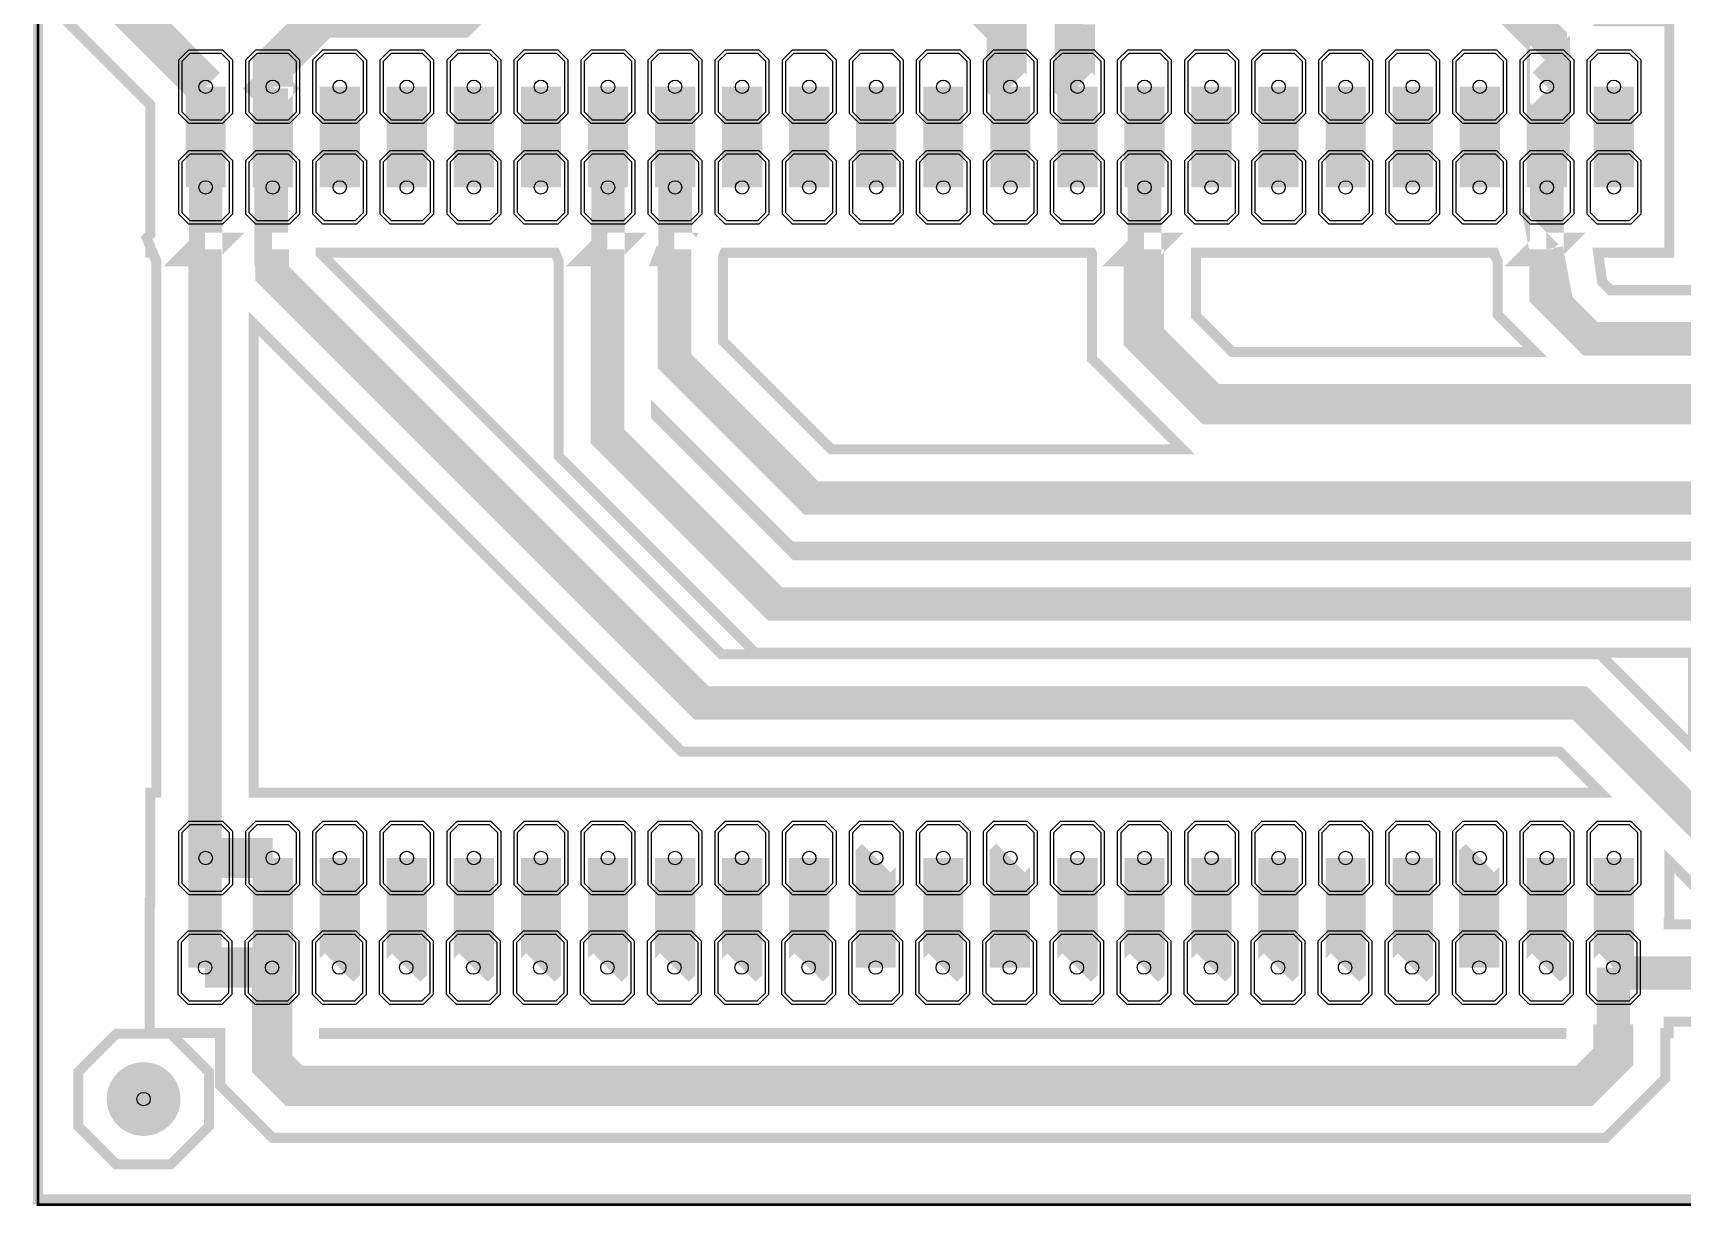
# Model space of a CAD drawing. Header units: inches. Extents: x -0.01 to 3.94, y -3.94 to 0.01.
# Drawn here: x -0.007 to 2.452, y -3.939 to -2.19 of the extents above; entities that cross this region are included whole.
import ezdxf

# ---------------------------------------------------------------- set-up
doc = ezdxf.new("R2010")
doc.units = ezdxf.units.IN
doc.header["$MEASUREMENT"] = 0
doc.layers.get('0').update_dxf_attribs({"linetype": 'CONTINUOUS'})
for name, color, linetype in [('1', 1, 'CONTINUOUS'), ('2', 2, 'CONTINUOUS'), ('3', 3, 'CONTINUOUS'), ('4', 4, 'CONTINUOUS')]:
    doc.layers.add(name, color=color, linetype=linetype)

# ---------------------------------------------------------------- blocks, each defined once
blk = doc.blocks.new('EPAD')
at = {"const_width": 0.5}
blk.add_lwpolyline([(-0.25, 0, 1), (0.25, 0, 1)], format="xyb", close=True, dxfattribs=at)

msp = doc.modelspace()

# ---------------------------------------------------------------- linework, layer by layer
for centre in [(0.25, -2.270079), (0.35, -2.270079), (0.45, -2.270079), (0.55, -2.270079), (0.65, -2.270079), (0.75, -2.270079), (0.85, -2.270079), (0.95, -2.270079), (1.05, -2.270079), (1.15, -2.270079), (1.25, -2.270079), (1.35, -2.270079), (1.45, -2.270079), (1.55, -2.270079), (1.65, -2.270079), (1.75, -2.270079), (1.85, -2.270079), (1.95, -2.270079), (2.05, -2.270079), (2.15, -2.270079), (2.25, -2.270079), (2.35, -2.270079), (0.25, -2.420079), (0.35, -2.420079), (0.45, -2.420079), (0.55, -2.420079), (0.65, -2.420079), (0.75, -2.420079), (0.85, -2.420079), (0.95, -2.420079), (1.05, -2.420079), (1.15, -2.420079), (1.25, -2.420079), (1.35, -2.420079), (1.45, -2.420079), (1.55, -2.420079), (1.65, -2.420079), (1.75, -2.420079), (1.85, -2.420079), (1.95, -2.420079), (2.05, -2.420079), (2.15, -2.420079), (2.25, -2.420079), (2.35, -2.420079), (0.25, -3.420079), (0.35, -3.420079), (0.45, -3.420079), (0.55, -3.420079), (0.65, -3.420079), (0.75, -3.420079), (0.85, -3.420079), (0.95, -3.420079), (1.05, -3.420079), (1.15, -3.420079), (1.25, -3.420079), (1.35, -3.420079), (1.45, -3.420079), (1.55, -3.420079), (1.65, -3.420079), (1.75, -3.420079), (1.85, -3.420079), (1.95, -3.420079), (2.05, -3.420079), (2.15, -3.420079), (2.25, -3.420079), (2.35, -3.420079), (0.249112, -3.583488), (0.349112, -3.583488), (0.449112, -3.583488), (0.549112, -3.583488), (0.649112, -3.583488), (0.749112, -3.583488), (0.849112, -3.583488), (0.949112, -3.583488), (1.049112, -3.583488), (1.149112, -3.583488), (1.249112, -3.583488), (1.349112, -3.583488), (1.449112, -3.583488), (1.549112, -3.583488), (1.649112, -3.583488), (1.749112, -3.583488), (1.849112, -3.583488), (1.949112, -3.583488), (2.049112, -3.583488), (2.149112, -3.583488), (2.249112, -3.583488), (2.349112, -3.583488), (0.15748, -3.779528)]:
    msp.add_circle(centre, 0.01)
at = {"layer": '1'}
for points in [[(0.224929, -2.215079), (0.275071, -2.215079), (0.29, -2.230008), (0.29, -2.31015), (0.275071, -2.325079), (0.224929, -2.325079), (0.21, -2.31015), (0.21, -2.230008), (0.224929, -2.215079)], [(0.324929, -2.215079), (0.375071, -2.215079), (0.39, -2.230008), (0.39, -2.31015), (0.375071, -2.325079), (0.324929, -2.325079), (0.31, -2.31015), (0.31, -2.230008), (0.324929, -2.215079)], [(0.424929, -2.215079), (0.475071, -2.215079), (0.49, -2.230008), (0.49, -2.31015), (0.475071, -2.325079), (0.424929, -2.325079), (0.41, -2.31015), (0.41, -2.230008), (0.424929, -2.215079)], [(0.524929, -2.215079), (0.575071, -2.215079), (0.59, -2.230008), (0.59, -2.31015), (0.575071, -2.325079), (0.524929, -2.325079), (0.51, -2.31015), (0.51, -2.230008), (0.524929, -2.215079)], [(0.624929, -2.215079), (0.675071, -2.215079), (0.69, -2.230008), (0.69, -2.31015), (0.675071, -2.325079), (0.624929, -2.325079), (0.61, -2.31015), (0.61, -2.230008), (0.624929, -2.215079)], [(0.724929, -2.215079), (0.775071, -2.215079), (0.79, -2.230008), (0.79, -2.31015), (0.775071, -2.325079), (0.724929, -2.325079), (0.71, -2.31015), (0.71, -2.230008), (0.724929, -2.215079)], [(0.824929, -2.215079), (0.875071, -2.215079), (0.89, -2.230008), (0.89, -2.31015), (0.875071, -2.325079), (0.824929, -2.325079), (0.81, -2.31015), (0.81, -2.230008), (0.824929, -2.215079)], [(0.924929, -2.215079), (0.975071, -2.215079), (0.99, -2.230008), (0.99, -2.31015), (0.975071, -2.325079), (0.924929, -2.325079), (0.91, -2.31015), (0.91, -2.230008), (0.924929, -2.215079)], [(1.024929, -2.215079), (1.075071, -2.215079), (1.09, -2.230008), (1.09, -2.31015), (1.075071, -2.325079), (1.024929, -2.325079), (1.01, -2.31015), (1.01, -2.230008), (1.024929, -2.215079)], [(1.124929, -2.215079), (1.175071, -2.215079), (1.19, -2.230008), (1.19, -2.31015), (1.175071, -2.325079), (1.124929, -2.325079), (1.11, -2.31015), (1.11, -2.230008), (1.124929, -2.215079)], [(1.224929, -2.215079), (1.275071, -2.215079), (1.29, -2.230008), (1.29, -2.31015), (1.275071, -2.325079), (1.224929, -2.325079), (1.21, -2.31015), (1.21, -2.230008), (1.224929, -2.215079)], [(1.324929, -2.215079), (1.375071, -2.215079), (1.39, -2.230008), (1.39, -2.31015), (1.375071, -2.325079), (1.324929, -2.325079), (1.31, -2.31015), (1.31, -2.230008), (1.324929, -2.215079)], [(1.424929, -2.215079), (1.475071, -2.215079), (1.49, -2.230008), (1.49, -2.31015), (1.475071, -2.325079), (1.424929, -2.325079), (1.41, -2.31015), (1.41, -2.230008), (1.424929, -2.215079)], [(1.524929, -2.215079), (1.575071, -2.215079), (1.59, -2.230008), (1.59, -2.31015), (1.575071, -2.325079), (1.524929, -2.325079), (1.51, -2.31015), (1.51, -2.230008), (1.524929, -2.215079)], [(1.624929, -2.215079), (1.675071, -2.215079), (1.69, -2.230008), (1.69, -2.31015), (1.675071, -2.325079), (1.624929, -2.325079), (1.61, -2.31015), (1.61, -2.230008), (1.624929, -2.215079)], [(1.724929, -2.215079), (1.775071, -2.215079), (1.79, -2.230008), (1.79, -2.31015), (1.775071, -2.325079), (1.724929, -2.325079), (1.71, -2.31015), (1.71, -2.230008), (1.724929, -2.215079)], [(1.824929, -2.215079), (1.875071, -2.215079), (1.89, -2.230008), (1.89, -2.31015), (1.875071, -2.325079), (1.824929, -2.325079), (1.81, -2.31015), (1.81, -2.230008), (1.824929, -2.215079)], [(1.924929, -2.215079), (1.975071, -2.215079), (1.99, -2.230008), (1.99, -2.31015), (1.975071, -2.325079), (1.924929, -2.325079), (1.91, -2.31015), (1.91, -2.230008), (1.924929, -2.215079)], [(2.024929, -2.215079), (2.075071, -2.215079), (2.09, -2.230008), (2.09, -2.31015), (2.075071, -2.325079), (2.024929, -2.325079), (2.01, -2.31015), (2.01, -2.230008), (2.024929, -2.215079)], [(2.124929, -2.215079), (2.175071, -2.215079), (2.19, -2.230008), (2.19, -2.31015), (2.175071, -2.325079), (2.124929, -2.325079), (2.11, -2.31015), (2.11, -2.230008), (2.124929, -2.215079)], [(2.224929, -2.215079), (2.275071, -2.215079), (2.29, -2.230008), (2.29, -2.31015), (2.275071, -2.325079), (2.224929, -2.325079), (2.21, -2.31015), (2.21, -2.230008), (2.224929, -2.215079)], [(2.324929, -2.215079), (2.375071, -2.215079), (2.39, -2.230008), (2.39, -2.31015), (2.375071, -2.325079), (2.324929, -2.325079), (2.31, -2.31015), (2.31, -2.230008), (2.324929, -2.215079)], [(0.224929, -2.365079), (0.275071, -2.365079), (0.29, -2.380008), (0.29, -2.46015), (0.275071, -2.475079), (0.224929, -2.475079), (0.21, -2.46015), (0.21, -2.380008), (0.224929, -2.365079)], [(0.324929, -2.365079), (0.375071, -2.365079), (0.39, -2.380008), (0.39, -2.46015), (0.375071, -2.475079), (0.324929, -2.475079), (0.31, -2.46015), (0.31, -2.380008), (0.324929, -2.365079)], [(0.424929, -2.365079), (0.475071, -2.365079), (0.49, -2.380008), (0.49, -2.46015), (0.475071, -2.475079), (0.424929, -2.475079), (0.41, -2.46015), (0.41, -2.380008), (0.424929, -2.365079)], [(0.524929, -2.365079), (0.575071, -2.365079), (0.59, -2.380008), (0.59, -2.46015), (0.575071, -2.475079), (0.524929, -2.475079), (0.51, -2.46015), (0.51, -2.380008), (0.524929, -2.365079)], [(0.624929, -2.365079), (0.675071, -2.365079), (0.69, -2.380008), (0.69, -2.46015), (0.675071, -2.475079), (0.624929, -2.475079), (0.61, -2.46015), (0.61, -2.380008), (0.624929, -2.365079)], [(0.724929, -2.365079), (0.775071, -2.365079), (0.79, -2.380008), (0.79, -2.46015), (0.775071, -2.475079), (0.724929, -2.475079), (0.71, -2.46015), (0.71, -2.380008), (0.724929, -2.365079)], [(0.824929, -2.365079), (0.875071, -2.365079), (0.89, -2.380008), (0.89, -2.46015), (0.875071, -2.475079), (0.824929, -2.475079), (0.81, -2.46015), (0.81, -2.380008), (0.824929, -2.365079)], [(0.924929, -2.365079), (0.975071, -2.365079), (0.99, -2.380008), (0.99, -2.46015), (0.975071, -2.475079), (0.924929, -2.475079), (0.91, -2.46015), (0.91, -2.380008), (0.924929, -2.365079)], [(1.024929, -2.365079), (1.075071, -2.365079), (1.09, -2.380008), (1.09, -2.46015), (1.075071, -2.475079), (1.024929, -2.475079), (1.01, -2.46015), (1.01, -2.380008), (1.024929, -2.365079)], [(1.124929, -2.365079), (1.175071, -2.365079), (1.19, -2.380008), (1.19, -2.46015), (1.175071, -2.475079), (1.124929, -2.475079), (1.11, -2.46015), (1.11, -2.380008), (1.124929, -2.365079)], [(1.224929, -2.365079), (1.275071, -2.365079), (1.29, -2.380008), (1.29, -2.46015), (1.275071, -2.475079), (1.224929, -2.475079), (1.21, -2.46015), (1.21, -2.380008), (1.224929, -2.365079)], [(1.324929, -2.365079), (1.375071, -2.365079), (1.39, -2.380008), (1.39, -2.46015), (1.375071, -2.475079), (1.324929, -2.475079), (1.31, -2.46015), (1.31, -2.380008), (1.324929, -2.365079)], [(1.424929, -2.365079), (1.475071, -2.365079), (1.49, -2.380008), (1.49, -2.46015), (1.475071, -2.475079), (1.424929, -2.475079), (1.41, -2.46015), (1.41, -2.380008), (1.424929, -2.365079)], [(1.524929, -2.365079), (1.575071, -2.365079), (1.59, -2.380008), (1.59, -2.46015), (1.575071, -2.475079), (1.524929, -2.475079), (1.51, -2.46015), (1.51, -2.380008), (1.524929, -2.365079)], [(1.624929, -2.365079), (1.675071, -2.365079), (1.69, -2.380008), (1.69, -2.46015), (1.675071, -2.475079), (1.624929, -2.475079), (1.61, -2.46015), (1.61, -2.380008), (1.624929, -2.365079)], [(1.724929, -2.365079), (1.775071, -2.365079), (1.79, -2.380008), (1.79, -2.46015), (1.775071, -2.475079), (1.724929, -2.475079), (1.71, -2.46015), (1.71, -2.380008), (1.724929, -2.365079)], [(1.824929, -2.365079), (1.875071, -2.365079), (1.89, -2.380008), (1.89, -2.46015), (1.875071, -2.475079), (1.824929, -2.475079), (1.81, -2.46015), (1.81, -2.380008), (1.824929, -2.365079)], [(1.924929, -2.365079), (1.975071, -2.365079), (1.99, -2.380008), (1.99, -2.46015), (1.975071, -2.475079), (1.924929, -2.475079), (1.91, -2.46015), (1.91, -2.380008), (1.924929, -2.365079)], [(2.024929, -2.365079), (2.075071, -2.365079), (2.09, -2.380008), (2.09, -2.46015), (2.075071, -2.475079), (2.024929, -2.475079), (2.01, -2.46015), (2.01, -2.380008), (2.024929, -2.365079)], [(2.124929, -2.365079), (2.175071, -2.365079), (2.19, -2.380008), (2.19, -2.46015), (2.175071, -2.475079), (2.124929, -2.475079), (2.11, -2.46015), (2.11, -2.380008), (2.124929, -2.365079)], [(2.224929, -2.365079), (2.275071, -2.365079), (2.29, -2.380008), (2.29, -2.46015), (2.275071, -2.475079), (2.224929, -2.475079), (2.21, -2.46015), (2.21, -2.380008), (2.224929, -2.365079)], [(2.324929, -2.365079), (2.375071, -2.365079), (2.39, -2.380008), (2.39, -2.46015), (2.375071, -2.475079), (2.324929, -2.475079), (2.31, -2.46015), (2.31, -2.380008), (2.324929, -2.365079)], [(0.224929, -3.365079), (0.275071, -3.365079), (0.29, -3.380008), (0.29, -3.46015), (0.275071, -3.475079), (0.224929, -3.475079), (0.21, -3.46015), (0.21, -3.380008), (0.224929, -3.365079)], [(0.324929, -3.365079), (0.375071, -3.365079), (0.39, -3.380008), (0.39, -3.46015), (0.375071, -3.475079), (0.324929, -3.475079), (0.31, -3.46015), (0.31, -3.380008), (0.324929, -3.365079)], [(0.424929, -3.365079), (0.475071, -3.365079), (0.49, -3.380008), (0.49, -3.46015), (0.475071, -3.475079), (0.424929, -3.475079), (0.41, -3.46015), (0.41, -3.380008), (0.424929, -3.365079)], [(0.524929, -3.365079), (0.575071, -3.365079), (0.59, -3.380008), (0.59, -3.46015), (0.575071, -3.475079), (0.524929, -3.475079), (0.51, -3.46015), (0.51, -3.380008), (0.524929, -3.365079)], [(0.624929, -3.365079), (0.675071, -3.365079), (0.69, -3.380008), (0.69, -3.46015), (0.675071, -3.475079), (0.624929, -3.475079), (0.61, -3.46015), (0.61, -3.380008), (0.624929, -3.365079)], [(0.724929, -3.365079), (0.775071, -3.365079), (0.79, -3.380008), (0.79, -3.46015), (0.775071, -3.475079), (0.724929, -3.475079), (0.71, -3.46015), (0.71, -3.380008), (0.724929, -3.365079)], [(0.824929, -3.365079), (0.875071, -3.365079), (0.89, -3.380008), (0.89, -3.46015), (0.875071, -3.475079), (0.824929, -3.475079), (0.81, -3.46015), (0.81, -3.380008), (0.824929, -3.365079)], [(0.924929, -3.365079), (0.975071, -3.365079), (0.99, -3.380008), (0.99, -3.46015), (0.975071, -3.475079), (0.924929, -3.475079), (0.91, -3.46015), (0.91, -3.380008), (0.924929, -3.365079)], [(1.024929, -3.365079), (1.075071, -3.365079), (1.09, -3.380008), (1.09, -3.46015), (1.075071, -3.475079), (1.024929, -3.475079), (1.01, -3.46015), (1.01, -3.380008), (1.024929, -3.365079)], [(1.124929, -3.365079), (1.175071, -3.365079), (1.19, -3.380008), (1.19, -3.46015), (1.175071, -3.475079), (1.124929, -3.475079), (1.11, -3.46015), (1.11, -3.380008), (1.124929, -3.365079)], [(1.224929, -3.365079), (1.275071, -3.365079), (1.29, -3.380008), (1.29, -3.46015), (1.275071, -3.475079), (1.224929, -3.475079), (1.21, -3.46015), (1.21, -3.380008), (1.224929, -3.365079)], [(1.324929, -3.365079), (1.375071, -3.365079), (1.39, -3.380008), (1.39, -3.46015), (1.375071, -3.475079), (1.324929, -3.475079), (1.31, -3.46015), (1.31, -3.380008), (1.324929, -3.365079)], [(1.424929, -3.365079), (1.475071, -3.365079), (1.49, -3.380008), (1.49, -3.46015), (1.475071, -3.475079), (1.424929, -3.475079), (1.41, -3.46015), (1.41, -3.380008), (1.424929, -3.365079)], [(1.524929, -3.365079), (1.575071, -3.365079), (1.59, -3.380008), (1.59, -3.46015), (1.575071, -3.475079), (1.524929, -3.475079), (1.51, -3.46015), (1.51, -3.380008), (1.524929, -3.365079)], [(1.624929, -3.365079), (1.675071, -3.365079), (1.69, -3.380008), (1.69, -3.46015), (1.675071, -3.475079), (1.624929, -3.475079), (1.61, -3.46015), (1.61, -3.380008), (1.624929, -3.365079)], [(1.724929, -3.365079), (1.775071, -3.365079), (1.79, -3.380008), (1.79, -3.46015), (1.775071, -3.475079), (1.724929, -3.475079), (1.71, -3.46015), (1.71, -3.380008), (1.724929, -3.365079)], [(1.824929, -3.365079), (1.875071, -3.365079), (1.89, -3.380008), (1.89, -3.46015), (1.875071, -3.475079), (1.824929, -3.475079), (1.81, -3.46015), (1.81, -3.380008), (1.824929, -3.365079)], [(1.924929, -3.365079), (1.975071, -3.365079), (1.99, -3.380008), (1.99, -3.46015), (1.975071, -3.475079), (1.924929, -3.475079), (1.91, -3.46015), (1.91, -3.380008), (1.924929, -3.365079)], [(2.024929, -3.365079), (2.075071, -3.365079), (2.09, -3.380008), (2.09, -3.46015), (2.075071, -3.475079), (2.024929, -3.475079), (2.01, -3.46015), (2.01, -3.380008), (2.024929, -3.365079)], [(2.124929, -3.365079), (2.175071, -3.365079), (2.19, -3.380008), (2.19, -3.46015), (2.175071, -3.475079), (2.124929, -3.475079), (2.11, -3.46015), (2.11, -3.380008), (2.124929, -3.365079)], [(2.224929, -3.365079), (2.275071, -3.365079), (2.29, -3.380008), (2.29, -3.46015), (2.275071, -3.475079), (2.224929, -3.475079), (2.21, -3.46015), (2.21, -3.380008), (2.224929, -3.365079)], [(2.324929, -3.365079), (2.375071, -3.365079), (2.39, -3.380008), (2.39, -3.46015), (2.375071, -3.475079), (2.324929, -3.475079), (2.31, -3.46015), (2.31, -3.380008), (2.324929, -3.365079)], [(0.224041, -3.528488), (0.274183, -3.528488), (0.289112, -3.543417), (0.289112, -3.623559), (0.274183, -3.638488), (0.224041, -3.638488), (0.209112, -3.623559), (0.209112, -3.543417), (0.224041, -3.528488)], [(0.324041, -3.528488), (0.374183, -3.528488), (0.389112, -3.543417), (0.389112, -3.623559), (0.374183, -3.638488), (0.324041, -3.638488), (0.309112, -3.623559), (0.309112, -3.543417), (0.324041, -3.528488)], [(0.424041, -3.528488), (0.474183, -3.528488), (0.489112, -3.543417), (0.489112, -3.623559), (0.474183, -3.638488), (0.424041, -3.638488), (0.409112, -3.623559), (0.409112, -3.543417), (0.424041, -3.528488)], [(0.524041, -3.528488), (0.574183, -3.528488), (0.589112, -3.543417), (0.589112, -3.623559), (0.574183, -3.638488), (0.524041, -3.638488), (0.509112, -3.623559), (0.509112, -3.543417), (0.524041, -3.528488)], [(0.624041, -3.528488), (0.674183, -3.528488), (0.689112, -3.543417), (0.689112, -3.623559), (0.674183, -3.638488), (0.624041, -3.638488), (0.609112, -3.623559), (0.609112, -3.543417), (0.624041, -3.528488)], [(0.724041, -3.528488), (0.774183, -3.528488), (0.789112, -3.543417), (0.789112, -3.623559), (0.774183, -3.638488), (0.724041, -3.638488), (0.709112, -3.623559), (0.709112, -3.543417), (0.724041, -3.528488)], [(0.824041, -3.528488), (0.874183, -3.528488), (0.889112, -3.543417), (0.889112, -3.623559), (0.874183, -3.638488), (0.824041, -3.638488), (0.809112, -3.623559), (0.809112, -3.543417), (0.824041, -3.528488)], [(0.924041, -3.528488), (0.974183, -3.528488), (0.989112, -3.543417), (0.989112, -3.623559), (0.974183, -3.638488), (0.924041, -3.638488), (0.909112, -3.623559), (0.909112, -3.543417), (0.924041, -3.528488)], [(1.024041, -3.528488), (1.074183, -3.528488), (1.089112, -3.543417), (1.089112, -3.623559), (1.074183, -3.638488), (1.024041, -3.638488), (1.009112, -3.623559), (1.009112, -3.543417), (1.024041, -3.528488)], [(1.124041, -3.528488), (1.174183, -3.528488), (1.189112, -3.543417), (1.189112, -3.623559), (1.174183, -3.638488), (1.124041, -3.638488), (1.109112, -3.623559), (1.109112, -3.543417), (1.124041, -3.528488)], [(1.224041, -3.528488), (1.274183, -3.528488), (1.289112, -3.543417), (1.289112, -3.623559), (1.274183, -3.638488), (1.224041, -3.638488), (1.209112, -3.623559), (1.209112, -3.543417), (1.224041, -3.528488)], [(1.324041, -3.528488), (1.374183, -3.528488), (1.389112, -3.543417), (1.389112, -3.623559), (1.374183, -3.638488), (1.324041, -3.638488), (1.309112, -3.623559), (1.309112, -3.543417), (1.324041, -3.528488)], [(1.424041, -3.528488), (1.474183, -3.528488), (1.489112, -3.543417), (1.489112, -3.623559), (1.474183, -3.638488), (1.424041, -3.638488), (1.409112, -3.623559), (1.409112, -3.543417), (1.424041, -3.528488)], [(1.524041, -3.528488), (1.574183, -3.528488), (1.589112, -3.543417), (1.589112, -3.623559), (1.574183, -3.638488), (1.524041, -3.638488), (1.509112, -3.623559), (1.509112, -3.543417), (1.524041, -3.528488)], [(1.624041, -3.528488), (1.674183, -3.528488), (1.689112, -3.543417), (1.689112, -3.623559), (1.674183, -3.638488), (1.624041, -3.638488), (1.609112, -3.623559), (1.609112, -3.543417), (1.624041, -3.528488)], [(1.724041, -3.528488), (1.774183, -3.528488), (1.789112, -3.543417), (1.789112, -3.623559), (1.774183, -3.638488), (1.724041, -3.638488), (1.709112, -3.623559), (1.709112, -3.543417), (1.724041, -3.528488)], [(1.824041, -3.528488), (1.874183, -3.528488), (1.889112, -3.543417), (1.889112, -3.623559), (1.874183, -3.638488), (1.824041, -3.638488), (1.809112, -3.623559), (1.809112, -3.543417), (1.824041, -3.528488)], [(1.924041, -3.528488), (1.974183, -3.528488), (1.989112, -3.543417), (1.989112, -3.623559), (1.974183, -3.638488), (1.924041, -3.638488), (1.909112, -3.623559), (1.909112, -3.543417), (1.924041, -3.528488)], [(2.024041, -3.528488), (2.074183, -3.528488), (2.089112, -3.543417), (2.089112, -3.623559), (2.074183, -3.638488), (2.024041, -3.638488), (2.009112, -3.623559), (2.009112, -3.543417), (2.024041, -3.528488)], [(2.124041, -3.528488), (2.174183, -3.528488), (2.189112, -3.543417), (2.189112, -3.623559), (2.174183, -3.638488), (2.124041, -3.638488), (2.109112, -3.623559), (2.109112, -3.543417), (2.124041, -3.528488)], [(2.224041, -3.528488), (2.274183, -3.528488), (2.289112, -3.543417), (2.289112, -3.623559), (2.274183, -3.638488), (2.224041, -3.638488), (2.209112, -3.623559), (2.209112, -3.543417), (2.224041, -3.528488)], [(2.324041, -3.528488), (2.374183, -3.528488), (2.389112, -3.543417), (2.389112, -3.623559), (2.374183, -3.638488), (2.324041, -3.638488), (2.309112, -3.623559), (2.309112, -3.543417), (2.324041, -3.528488)]]:
    msp.add_lwpolyline(points, close=True, dxfattribs=at)
at = {"layer": '2', "const_width": 0.004}
msp.add_lwpolyline([(0, -3.937008), (3.937008, -3.937008), (3.937008, 0), (0, 0), (0, -3.937008)], dxfattribs=at)
msp.add_lwpolyline([(0, -3.937008), (3.937008, -3.937008), (3.937008, 0), (0, 0), (0, -3.937008)], dxfattribs=at)
at = {"layer": '3'}
for points, const_width in [([(3.937008, -3.929134), (0, -3.929134), (0, 0), (3.937008, 0), (3.937008, -3.929134)], 0.015), ([(0.25, -2.270079), (0.083756, -2.103834), (0.083756, -1.827961), (0.187307, -1.724409), (0.275591, -1.724409)], 0.06), ([(0.35, -2.270079), (0.35, -2.240079), (0.423, -2.167079), (0.628531, -2.167079), (0.6775, -2.11811), (0.679, -2.11811), (0.679, -2), (0.698031, -2), (0.73184, -2), (0.774295, -1.957545), (0.774295, -1.725705), (0.775591, -1.724409)], 0.06), ([(2.25, -2.270079), (2.25, -2.201643), (2.199363, -2.151006), (2.199363, -2.070716), (2.199363, -1.923472), (2.2, -1.922835), (2.201575, -1.92126)], 0.06), ([(2.490601, -2.573359), (2.345042, -2.573359), (2.332428, -2.560744), (2.326453, -2.517578), (2.4325, -2.517578), (2.4325, -2.172579), (2.3275, -2.172579), (2.3275, -2.169542), (2.276862, -2.118905), (2.276862, -2.102817), (2.2775, -2.10218), (2.2775, -2.008759), (2.589074, -2.008759)], 0.015), ([(1.313898, -2.107474), (1.3669, -2.107474), (1.444488, -2.185062), (1.444488, -2.264567), (1.45, -2.270079)], 0.06), ([(2.569968, -3.664118), (2.431612, -3.664118), (2.431612, -3.680987), (2.426612, -3.680987), (2.426612, -3.748637), (2.337906, -3.837342), (0.349789, -3.837342), (0.271613, -3.759166), (0.271613, -3.680987), (0.166613, -3.680987), (0.166613, -3.485988), (0.1675, -3.485988), (0.1675, -3.322579), (0.176613, -3.322579), (0.176613, -2.530602), (0.171218, -2.517578), (0.1675, -2.517578), (0.1675, -2.508603), (0.162119, -2.495611), (0.1675, -2.490229), (0.1675, -2.29718), (0.006256, -2.135936)], 0.015), ([(1.558504, -2.14685), (1.5463, -2.14685), (1.5463, -2.266378), (1.55, -2.270079)], 0.06), ([(2.25, -2.275393), (2.254767, -2.28016), (2.254767, -2.265311), (2.25, -2.270079)], 0.06), ([(0.25, -2.420079), (0.25, -2.270079)], 0.06), ([(0.35, -2.420079), (0.35, -2.274803), (0.347638, -2.272441), (0.35, -2.270079)], 0.06), ([(0.349112, -2.512622), (0.347638, -2.512622), (0.347638, -2.272441)], 0.05), ([(0.45, -2.420079), (0.45, -2.270079)], 0.06), ([(0.55, -2.420079), (0.55, -2.270079)], 0.06), ([(0.65, -2.420079), (0.65, -2.270079)], 0.06), ([(0.75, -2.420079), (0.75, -2.270079)], 0.06), ([(0.85, -2.420079), (0.85, -2.270079)], 0.06), ([(0.95, -2.420079), (0.95, -2.270079)], 0.06), ([(1.05, -2.420079), (1.05, -2.270079)], 0.06), ([(1.15, -2.270079), (1.15, -2.420079)], 0.06), ([(1.25, -2.420079), (1.25, -2.270079)], 0.06), ([(1.35, -2.420079), (1.35, -2.270079)], 0.06), ([(1.45, -2.420079), (1.45, -2.270079)], 0.06), ([(1.55, -2.420079), (1.55, -2.270079)], 0.06), ([(1.65, -2.420079), (1.65, -2.270079)], 0.06), ([(1.75, -2.270079), (1.75, -2.420079)], 0.06), ([(1.85, -2.420079), (1.85, -2.270079)], 0.06), ([(1.95, -2.420079), (1.95, -2.270079)], 0.06), ([(2.05, -2.420079), (2.05, -2.270079)], 0.06), ([(2.15, -2.420079), (2.15, -2.270079)], 0.06), ([(2.25, -2.276281), (2.25388, -2.28016), (2.25388, -2.357854), (2.25, -2.361734), (2.249112, -2.362622)], 0.06), ([(2.25, -2.270079), (2.25, -2.275393), (2.25, -2.276281), (2.25, -2.361734), (2.25, -2.420079)], 0.06), ([(2.35, -2.420079), (2.35, -2.270079)], 0.06), ([(0.249112, -2.512622), (0.247638, -2.512622), (0.25, -2.510259), (0.25, -2.420079)], 0.05), ([(0.85, -2.420079), (0.85, -2.510259), (0.847638, -2.512622), (0.849112, -2.512622)], 0.05), ([(0.95, -2.420079), (0.95, -2.498448), (0.952362, -2.500811), (0.947638, -2.512622), (0.949112, -2.512622)], 0.05), ([(1.65, -2.420079), (1.65, -2.510259), (1.647638, -2.512622), (1.649112, -2.512622)], 0.05), ([(2.25, -2.420079), (2.25, -2.510259), (2.247638, -2.512622), (2.249112, -2.512622)], 0.05), ([(2.249112, -2.522337), (2.251445, -2.524669), (2.249112, -2.512622)], 0.05), ([(1.649112, -2.512622), (1.649112, -2.643208), (1.749134, -2.74323), (2.809497, -2.74323), (2.949268, -2.603459)], 0.06), ([(0.249112, -3.583488), (0.249112, -2.512622)], 0.05), ([(0.349112, -2.512622), (0.349112, -2.548421), (0.989667, -3.188976), (2.299212, -3.188976), (2.590551, -3.480315), (3.251969, -3.480315), (3.413386, -3.318898), (3.413386, -2.735337), (3.331593, -2.653543), (3.21811, -2.653543)], 0.05), ([(0.849112, -2.512622), (0.849112, -2.791069), (1.099326, -3.041283), (2.540451, -3.041283)], 0.05), ([(0.949112, -2.512622), (0.949112, -2.679247), (1.153196, -2.883331), (2.659191, -2.883331), (2.729427, -2.953567), (2.729427, -3.040181)], 0.05), ([(2.249112, -2.512622), (2.249112, -2.522337), (2.249112, -2.579958), (2.315012, -2.645858), (2.534773, -2.645858), (2.540451, -2.640181)], 0.05), ([(0.776613, -2.530602), (0.776613, -2.821099), (1.069296, -3.113782), (2.467951, -3.113782), (2.467951, -3.255185), (2.329242, -3.116477), (1.019698, -3.116477), (0.421612, -2.518391), (0.421612, -2.517578), (0.771218, -2.517578), (0.776613, -2.530602)], 0.015), ([(1.571613, -2.518531), (1.571613, -2.675309), (1.707134, -2.810831), (1.183226, -2.810831), (1.021611, -2.649217), (1.021611, -2.542652), (1.021612, -2.542652), (1.021612, -2.522898), (1.023739, -2.517578), (1.571218, -2.517578), (1.571613, -2.518531)], 0.015), ([(2.176613, -2.530602), (2.176613, -2.609989), (2.232355, -2.665731), (1.781235, -2.665731), (1.726612, -2.611107), (1.726612, -2.517578), (2.171218, -2.517578), (2.176613, -2.530602)], 0.015), ([(3.21811, -2.553543), (3.38167, -2.553543), (3.511811, -2.683684), (3.511811, -3.336091), (3.273099, -3.574803), (2.556753, -3.574803), (2.539938, -3.591618), (2.357243, -3.591618), (2.349112, -3.583488)], 0.05), ([(0.938402, -3.240241), (0.959637, -3.261476), (2.269182, -3.261476), (2.330285, -3.322579), (0.321612, -3.322579), (0.321612, -2.623451), (0.938402, -3.240241)], 0.015), ([(1.101931, -2.934596), (1.123166, -2.95583), (2.629161, -2.95583), (2.656928, -2.983597), (2.656928, -2.996008), (2.646928, -3.006008), (2.646928, -3.074353), (2.652107, -3.079532), (2.652107, -3.229104), (2.711614, -3.288611), (2.643526, -3.288611), (2.61295, -3.258036), (2.61295, -3.084353), (2.62295, -3.074353), (2.62295, -3.006008), (2.574623, -2.957681), (2.506278, -2.957681), (2.495176, -2.968783), (1.129356, -2.968783), (0.921612, -2.761039), (0.921612, -2.754276), (1.101931, -2.934596)], 0.015), ([(0.25, -3.420079), (0.35, -3.420079)], 0.06), ([(0.35, -3.420079), (0.35, -3.5826), (0.349112, -3.583488)], 0.06), ([(0.45, -3.420079), (0.45, -3.5826), (0.449112, -3.583488)], 0.06), ([(0.55, -3.420079), (0.55, -3.5826), (0.549112, -3.583488)], 0.06), ([(0.65, -3.420079), (0.65, -3.5826), (0.649112, -3.583488)], 0.06), ([(0.75, -3.420079), (0.75, -3.5826), (0.749112, -3.583488)], 0.06), ([(0.85, -3.420079), (0.85, -3.5826), (0.849112, -3.583488)], 0.06), ([(0.95, -3.420079), (0.95, -3.5826), (0.949112, -3.583488)], 0.06), ([(1.05, -3.420079), (1.05, -3.5826), (1.049112, -3.583488)], 0.06), ([(1.15, -3.420079), (1.15, -3.5826), (1.149112, -3.583488)], 0.06), ([(1.249112, -3.583488), (1.249112, -3.420967), (1.25, -3.420079)], 0.06), ([(1.35, -3.420079), (1.35, -3.5826), (1.349112, -3.583488)], 0.06), ([(1.449112, -3.583488), (1.449112, -3.420967), (1.45, -3.420079)], 0.06), ([(1.55, -3.420079), (1.55, -3.5826), (1.549112, -3.583488)], 0.06), ([(1.65, -3.420079), (1.65, -3.5826), (1.649112, -3.583488)], 0.06), ([(1.75, -3.420079), (1.75, -3.5826), (1.749112, -3.583488)], 0.06), ([(1.85, -3.420079), (1.85, -3.5826), (1.849112, -3.583488)], 0.06), ([(1.95, -3.420079), (1.95, -3.5826), (1.949112, -3.583488)], 0.06), ([(2.05, -3.420079), (2.05, -3.5826), (2.049112, -3.583488)], 0.06), ([(2.15, -3.420079), (2.149112, -3.420967), (2.149112, -3.583488)], 0.06), ([(2.25, -3.420079), (2.25, -3.5826), (2.249112, -3.583488)], 0.06), ([(2.35, -3.420079), (2.35, -3.5826), (2.349112, -3.583488)], 0.06), ([(2.518366, -3.510661), (2.509908, -3.519119), (2.431612, -3.519119), (2.431612, -3.517578), (2.4325, -3.517578), (2.4325, -3.424794), (2.518366, -3.510661)], 0.015), ([(0.249112, -3.583488), (0.349112, -3.583488)], 0.06), ([(2.349112, -3.66801), (2.349112, -3.716535), (2.305805, -3.759843), (0.38189, -3.759843), (0.349112, -3.727065), (0.349112, -3.583488)], 0.06), ([(2.349112, -3.583488), (2.349112, -3.66801)], 0.05), ([(0.059981, -3.819913), (0.059981, -3.739142), (0.117094, -3.682028), (0.197866, -3.682028), (0.25498, -3.739142), (0.25498, -3.819913), (0.197866, -3.877027), (0.117094, -3.877027), (0.059981, -3.819913)], 0.015), ([(2.271613, -3.682343), (0.426612, -3.682343), (0.426612, -3.680987), (2.271613, -3.680987), (2.271613, -3.682343)], 0.015)]:
    msp.add_lwpolyline(points, dxfattribs=dict(at, const_width=const_width))
at = {"layer": '4'}
for points in [[(0.215, -2.232079), (0.227, -2.220079), (0.273, -2.220079), (0.285, -2.232079), (0.285, -2.308079), (0.273, -2.320079), (0.227, -2.320079), (0.215, -2.308079), (0.215, -2.232079)], [(0.315, -2.232079), (0.327, -2.220079), (0.373, -2.220079), (0.385, -2.232079), (0.385, -2.308079), (0.373, -2.320079), (0.327, -2.320079), (0.315, -2.308079), (0.315, -2.232079)], [(0.415, -2.232079), (0.427, -2.220079), (0.473, -2.220079), (0.485, -2.232079), (0.485, -2.308079), (0.473, -2.320079), (0.427, -2.320079), (0.415, -2.308079), (0.415, -2.232079)], [(0.515, -2.232079), (0.527, -2.220079), (0.573, -2.220079), (0.585, -2.232079), (0.585, -2.308079), (0.573, -2.320079), (0.527, -2.320079), (0.515, -2.308079), (0.515, -2.232079)], [(0.615, -2.232079), (0.627, -2.220079), (0.673, -2.220079), (0.685, -2.232079), (0.685, -2.308079), (0.673, -2.320079), (0.627, -2.320079), (0.615, -2.308079), (0.615, -2.232079)], [(0.715, -2.232079), (0.727, -2.220079), (0.773, -2.220079), (0.785, -2.232079), (0.785, -2.308079), (0.773, -2.320079), (0.727, -2.320079), (0.715, -2.308079), (0.715, -2.232079)], [(0.815, -2.232079), (0.827, -2.220079), (0.873, -2.220079), (0.885, -2.232079), (0.885, -2.308079), (0.873, -2.320079), (0.827, -2.320079), (0.815, -2.308079), (0.815, -2.232079)], [(0.915, -2.232079), (0.927, -2.220079), (0.973, -2.220079), (0.985, -2.232079), (0.985, -2.308079), (0.973, -2.320079), (0.927, -2.320079), (0.915, -2.308079), (0.915, -2.232079)], [(1.015, -2.232079), (1.027, -2.220079), (1.073, -2.220079), (1.085, -2.232079), (1.085, -2.308079), (1.073, -2.320079), (1.027, -2.320079), (1.015, -2.308079), (1.015, -2.232079)], [(1.115, -2.232079), (1.127, -2.220079), (1.173, -2.220079), (1.185, -2.232079), (1.185, -2.308079), (1.173, -2.320079), (1.127, -2.320079), (1.115, -2.308079), (1.115, -2.232079)], [(1.215, -2.232079), (1.227, -2.220079), (1.273, -2.220079), (1.285, -2.232079), (1.285, -2.308079), (1.273, -2.320079), (1.227, -2.320079), (1.215, -2.308079), (1.215, -2.232079)], [(1.315, -2.232079), (1.327, -2.220079), (1.373, -2.220079), (1.385, -2.232079), (1.385, -2.308079), (1.373, -2.320079), (1.327, -2.320079), (1.315, -2.308079), (1.315, -2.232079)], [(1.415, -2.232079), (1.427, -2.220079), (1.473, -2.220079), (1.485, -2.232079), (1.485, -2.308079), (1.473, -2.320079), (1.427, -2.320079), (1.415, -2.308079), (1.415, -2.232079)], [(1.515, -2.232079), (1.527, -2.220079), (1.573, -2.220079), (1.585, -2.232079), (1.585, -2.308079), (1.573, -2.320079), (1.527, -2.320079), (1.515, -2.308079), (1.515, -2.232079)], [(1.615, -2.232079), (1.627, -2.220079), (1.673, -2.220079), (1.685, -2.232079), (1.685, -2.308079), (1.673, -2.320079), (1.627, -2.320079), (1.615, -2.308079), (1.615, -2.232079)], [(1.715, -2.232079), (1.727, -2.220079), (1.773, -2.220079), (1.785, -2.232079), (1.785, -2.308079), (1.773, -2.320079), (1.727, -2.320079), (1.715, -2.308079), (1.715, -2.232079)], [(1.815, -2.232079), (1.827, -2.220079), (1.873, -2.220079), (1.885, -2.232079), (1.885, -2.308079), (1.873, -2.320079), (1.827, -2.320079), (1.815, -2.308079), (1.815, -2.232079)], [(1.915, -2.232079), (1.927, -2.220079), (1.973, -2.220079), (1.985, -2.232079), (1.985, -2.308079), (1.973, -2.320079), (1.927, -2.320079), (1.915, -2.308079), (1.915, -2.232079)], [(2.015, -2.232079), (2.027, -2.220079), (2.073, -2.220079), (2.085, -2.232079), (2.085, -2.308079), (2.073, -2.320079), (2.027, -2.320079), (2.015, -2.308079), (2.015, -2.232079)], [(2.115, -2.232079), (2.127, -2.220079), (2.173, -2.220079), (2.185, -2.232079), (2.185, -2.308079), (2.173, -2.320079), (2.127, -2.320079), (2.115, -2.308079), (2.115, -2.232079)], [(2.215, -2.232079), (2.227, -2.220079), (2.273, -2.220079), (2.285, -2.232079), (2.285, -2.308079), (2.273, -2.320079), (2.227, -2.320079), (2.215, -2.308079), (2.215, -2.232079)], [(2.315, -2.232079), (2.327, -2.220079), (2.373, -2.220079), (2.385, -2.232079), (2.385, -2.308079), (2.373, -2.320079), (2.327, -2.320079), (2.315, -2.308079), (2.315, -2.232079)], [(0.215, -2.382079), (0.227, -2.370079), (0.273, -2.370079), (0.285, -2.382079), (0.285, -2.458079), (0.273, -2.470079), (0.227, -2.470079), (0.215, -2.458079), (0.215, -2.382079)], [(0.315, -2.382079), (0.327, -2.370079), (0.373, -2.370079), (0.385, -2.382079), (0.385, -2.458079), (0.373, -2.470079), (0.327, -2.470079), (0.315, -2.458079), (0.315, -2.382079)], [(0.415, -2.382079), (0.427, -2.370079), (0.473, -2.370079), (0.485, -2.382079), (0.485, -2.458079), (0.473, -2.470079), (0.427, -2.470079), (0.415, -2.458079), (0.415, -2.382079)], [(0.515, -2.382079), (0.527, -2.370079), (0.573, -2.370079), (0.585, -2.382079), (0.585, -2.458079), (0.573, -2.470079), (0.527, -2.470079), (0.515, -2.458079), (0.515, -2.382079)], [(0.615, -2.382079), (0.627, -2.370079), (0.673, -2.370079), (0.685, -2.382079), (0.685, -2.458079), (0.673, -2.470079), (0.627, -2.470079), (0.615, -2.458079), (0.615, -2.382079)], [(0.715, -2.382079), (0.727, -2.370079), (0.773, -2.370079), (0.785, -2.382079), (0.785, -2.458079), (0.773, -2.470079), (0.727, -2.470079), (0.715, -2.458079), (0.715, -2.382079)], [(0.815, -2.382079), (0.827, -2.370079), (0.873, -2.370079), (0.885, -2.382079), (0.885, -2.458079), (0.873, -2.470079), (0.827, -2.470079), (0.815, -2.458079), (0.815, -2.382079)], [(0.915, -2.382079), (0.927, -2.370079), (0.973, -2.370079), (0.985, -2.382079), (0.985, -2.458079), (0.973, -2.470079), (0.927, -2.470079), (0.915, -2.458079), (0.915, -2.382079)], [(1.015, -2.382079), (1.027, -2.370079), (1.073, -2.370079), (1.085, -2.382079), (1.085, -2.458079), (1.073, -2.470079), (1.027, -2.470079), (1.015, -2.458079), (1.015, -2.382079)], [(1.115, -2.382079), (1.127, -2.370079), (1.173, -2.370079), (1.185, -2.382079), (1.185, -2.458079), (1.173, -2.470079), (1.127, -2.470079), (1.115, -2.458079), (1.115, -2.382079)], [(1.215, -2.382079), (1.227, -2.370079), (1.273, -2.370079), (1.285, -2.382079), (1.285, -2.458079), (1.273, -2.470079), (1.227, -2.470079), (1.215, -2.458079), (1.215, -2.382079)], [(1.315, -2.382079), (1.327, -2.370079), (1.373, -2.370079), (1.385, -2.382079), (1.385, -2.458079), (1.373, -2.470079), (1.327, -2.470079), (1.315, -2.458079), (1.315, -2.382079)], [(1.415, -2.382079), (1.427, -2.370079), (1.473, -2.370079), (1.485, -2.382079), (1.485, -2.458079), (1.473, -2.470079), (1.427, -2.470079), (1.415, -2.458079), (1.415, -2.382079)], [(1.515, -2.382079), (1.527, -2.370079), (1.573, -2.370079), (1.585, -2.382079), (1.585, -2.458079), (1.573, -2.470079), (1.527, -2.470079), (1.515, -2.458079), (1.515, -2.382079)], [(1.615, -2.382079), (1.627, -2.370079), (1.673, -2.370079), (1.685, -2.382079), (1.685, -2.458079), (1.673, -2.470079), (1.627, -2.470079), (1.615, -2.458079), (1.615, -2.382079)], [(1.715, -2.382079), (1.727, -2.370079), (1.773, -2.370079), (1.785, -2.382079), (1.785, -2.458079), (1.773, -2.470079), (1.727, -2.470079), (1.715, -2.458079), (1.715, -2.382079)], [(1.815, -2.382079), (1.827, -2.370079), (1.873, -2.370079), (1.885, -2.382079), (1.885, -2.458079), (1.873, -2.470079), (1.827, -2.470079), (1.815, -2.458079), (1.815, -2.382079)], [(1.915, -2.382079), (1.927, -2.370079), (1.973, -2.370079), (1.985, -2.382079), (1.985, -2.458079), (1.973, -2.470079), (1.927, -2.470079), (1.915, -2.458079), (1.915, -2.382079)], [(2.015, -2.382079), (2.027, -2.370079), (2.073, -2.370079), (2.085, -2.382079), (2.085, -2.458079), (2.073, -2.470079), (2.027, -2.470079), (2.015, -2.458079), (2.015, -2.382079)], [(2.115, -2.382079), (2.127, -2.370079), (2.173, -2.370079), (2.185, -2.382079), (2.185, -2.458079), (2.173, -2.470079), (2.127, -2.470079), (2.115, -2.458079), (2.115, -2.382079)], [(2.215, -2.382079), (2.227, -2.370079), (2.273, -2.370079), (2.285, -2.382079), (2.285, -2.458079), (2.273, -2.470079), (2.227, -2.470079), (2.215, -2.458079), (2.215, -2.382079)], [(2.315, -2.382079), (2.327, -2.370079), (2.373, -2.370079), (2.385, -2.382079), (2.385, -2.458079), (2.373, -2.470079), (2.327, -2.470079), (2.315, -2.458079), (2.315, -2.382079)], [(0.215, -3.382079), (0.227, -3.370079), (0.273, -3.370079), (0.285, -3.382079), (0.285, -3.458079), (0.273, -3.470079), (0.227, -3.470079), (0.215, -3.458079), (0.215, -3.382079)], [(0.315, -3.382079), (0.327, -3.370079), (0.373, -3.370079), (0.385, -3.382079), (0.385, -3.458079), (0.373, -3.470079), (0.327, -3.470079), (0.315, -3.458079), (0.315, -3.382079)], [(0.415, -3.382079), (0.427, -3.370079), (0.473, -3.370079), (0.485, -3.382079), (0.485, -3.458079), (0.473, -3.470079), (0.427, -3.470079), (0.415, -3.458079), (0.415, -3.382079)], [(0.515, -3.382079), (0.527, -3.370079), (0.573, -3.370079), (0.585, -3.382079), (0.585, -3.458079), (0.573, -3.470079), (0.527, -3.470079), (0.515, -3.458079), (0.515, -3.382079)], [(0.615, -3.382079), (0.627, -3.370079), (0.673, -3.370079), (0.685, -3.382079), (0.685, -3.458079), (0.673, -3.470079), (0.627, -3.470079), (0.615, -3.458079), (0.615, -3.382079)], [(0.715, -3.382079), (0.727, -3.370079), (0.773, -3.370079), (0.785, -3.382079), (0.785, -3.458079), (0.773, -3.470079), (0.727, -3.470079), (0.715, -3.458079), (0.715, -3.382079)], [(0.815, -3.382079), (0.827, -3.370079), (0.873, -3.370079), (0.885, -3.382079), (0.885, -3.458079), (0.873, -3.470079), (0.827, -3.470079), (0.815, -3.458079), (0.815, -3.382079)], [(0.915, -3.382079), (0.927, -3.370079), (0.973, -3.370079), (0.985, -3.382079), (0.985, -3.458079), (0.973, -3.470079), (0.927, -3.470079), (0.915, -3.458079), (0.915, -3.382079)], [(1.015, -3.382079), (1.027, -3.370079), (1.073, -3.370079), (1.085, -3.382079), (1.085, -3.458079), (1.073, -3.470079), (1.027, -3.470079), (1.015, -3.458079), (1.015, -3.382079)], [(1.115, -3.382079), (1.127, -3.370079), (1.173, -3.370079), (1.185, -3.382079), (1.185, -3.458079), (1.173, -3.470079), (1.127, -3.470079), (1.115, -3.458079), (1.115, -3.382079)], [(1.215, -3.382079), (1.227, -3.370079), (1.273, -3.370079), (1.285, -3.382079), (1.285, -3.458079), (1.273, -3.470079), (1.227, -3.470079), (1.215, -3.458079), (1.215, -3.382079)], [(1.315, -3.382079), (1.327, -3.370079), (1.373, -3.370079), (1.385, -3.382079), (1.385, -3.458079), (1.373, -3.470079), (1.327, -3.470079), (1.315, -3.458079), (1.315, -3.382079)], [(1.415, -3.382079), (1.427, -3.370079), (1.473, -3.370079), (1.485, -3.382079), (1.485, -3.458079), (1.473, -3.470079), (1.427, -3.470079), (1.415, -3.458079), (1.415, -3.382079)], [(1.515, -3.382079), (1.527, -3.370079), (1.573, -3.370079), (1.585, -3.382079), (1.585, -3.458079), (1.573, -3.470079), (1.527, -3.470079), (1.515, -3.458079), (1.515, -3.382079)], [(1.615, -3.382079), (1.627, -3.370079), (1.673, -3.370079), (1.685, -3.382079), (1.685, -3.458079), (1.673, -3.470079), (1.627, -3.470079), (1.615, -3.458079), (1.615, -3.382079)], [(1.715, -3.382079), (1.727, -3.370079), (1.773, -3.370079), (1.785, -3.382079), (1.785, -3.458079), (1.773, -3.470079), (1.727, -3.470079), (1.715, -3.458079), (1.715, -3.382079)], [(1.815, -3.382079), (1.827, -3.370079), (1.873, -3.370079), (1.885, -3.382079), (1.885, -3.458079), (1.873, -3.470079), (1.827, -3.470079), (1.815, -3.458079), (1.815, -3.382079)], [(1.915, -3.382079), (1.927, -3.370079), (1.973, -3.370079), (1.985, -3.382079), (1.985, -3.458079), (1.973, -3.470079), (1.927, -3.470079), (1.915, -3.458079), (1.915, -3.382079)], [(2.015, -3.382079), (2.027, -3.370079), (2.073, -3.370079), (2.085, -3.382079), (2.085, -3.458079), (2.073, -3.470079), (2.027, -3.470079), (2.015, -3.458079), (2.015, -3.382079)], [(2.115, -3.382079), (2.127, -3.370079), (2.173, -3.370079), (2.185, -3.382079), (2.185, -3.458079), (2.173, -3.470079), (2.127, -3.470079), (2.115, -3.458079), (2.115, -3.382079)], [(2.215, -3.382079), (2.227, -3.370079), (2.273, -3.370079), (2.285, -3.382079), (2.285, -3.458079), (2.273, -3.470079), (2.227, -3.470079), (2.215, -3.458079), (2.215, -3.382079)], [(2.315, -3.382079), (2.327, -3.370079), (2.373, -3.370079), (2.385, -3.382079), (2.385, -3.458079), (2.373, -3.470079), (2.327, -3.470079), (2.315, -3.458079), (2.315, -3.382079)], [(0.214112, -3.545488), (0.226112, -3.533488), (0.272112, -3.533488), (0.284112, -3.545488), (0.284112, -3.621488), (0.272112, -3.633488), (0.226112, -3.633488), (0.214112, -3.621488), (0.214112, -3.545488)], [(0.314112, -3.545488), (0.326112, -3.533488), (0.372112, -3.533488), (0.384112, -3.545488), (0.384112, -3.621488), (0.372112, -3.633488), (0.326112, -3.633488), (0.314112, -3.621488), (0.314112, -3.545488)], [(0.414112, -3.545488), (0.426112, -3.533488), (0.472112, -3.533488), (0.484112, -3.545488), (0.484112, -3.621488), (0.472112, -3.633488), (0.426112, -3.633488), (0.414112, -3.621488), (0.414112, -3.545488)], [(0.514112, -3.545488), (0.526112, -3.533488), (0.572112, -3.533488), (0.584112, -3.545488), (0.584112, -3.621488), (0.572112, -3.633488), (0.526112, -3.633488), (0.514112, -3.621488), (0.514112, -3.545488)], [(0.614112, -3.545488), (0.626112, -3.533488), (0.672112, -3.533488), (0.684112, -3.545488), (0.684112, -3.621488), (0.672112, -3.633488), (0.626112, -3.633488), (0.614112, -3.621488), (0.614112, -3.545488)], [(0.714112, -3.545488), (0.726112, -3.533488), (0.772112, -3.533488), (0.784112, -3.545488), (0.784112, -3.621488), (0.772112, -3.633488), (0.726112, -3.633488), (0.714112, -3.621488), (0.714112, -3.545488)], [(0.814112, -3.545488), (0.826112, -3.533488), (0.872112, -3.533488), (0.884112, -3.545488), (0.884112, -3.621488), (0.872112, -3.633488), (0.826112, -3.633488), (0.814112, -3.621488), (0.814112, -3.545488)], [(0.914112, -3.545488), (0.926112, -3.533488), (0.972112, -3.533488), (0.984112, -3.545488), (0.984112, -3.621488), (0.972112, -3.633488), (0.926112, -3.633488), (0.914112, -3.621488), (0.914112, -3.545488)], [(1.014112, -3.545488), (1.026112, -3.533488), (1.072112, -3.533488), (1.084112, -3.545488), (1.084112, -3.621488), (1.072112, -3.633488), (1.026112, -3.633488), (1.014112, -3.621488), (1.014112, -3.545488)], [(1.114112, -3.545488), (1.126112, -3.533488), (1.172112, -3.533488), (1.184112, -3.545488), (1.184112, -3.621488), (1.172112, -3.633488), (1.126112, -3.633488), (1.114112, -3.621488), (1.114112, -3.545488)], [(1.214112, -3.545488), (1.226112, -3.533488), (1.272112, -3.533488), (1.284112, -3.545488), (1.284112, -3.621488), (1.272112, -3.633488), (1.226112, -3.633488), (1.214112, -3.621488), (1.214112, -3.545488)], [(1.314112, -3.545488), (1.326112, -3.533488), (1.372112, -3.533488), (1.384112, -3.545488), (1.384112, -3.621488), (1.372112, -3.633488), (1.326112, -3.633488), (1.314112, -3.621488), (1.314112, -3.545488)], [(1.414112, -3.545488), (1.426112, -3.533488), (1.472112, -3.533488), (1.484112, -3.545488), (1.484112, -3.621488), (1.472112, -3.633488), (1.426112, -3.633488), (1.414112, -3.621488), (1.414112, -3.545488)], [(1.514112, -3.545488), (1.526112, -3.533488), (1.572112, -3.533488), (1.584112, -3.545488), (1.584112, -3.621488), (1.572112, -3.633488), (1.526112, -3.633488), (1.514112, -3.621488), (1.514112, -3.545488)], [(1.614112, -3.545488), (1.626112, -3.533488), (1.672112, -3.533488), (1.684112, -3.545488), (1.684112, -3.621488), (1.672112, -3.633488), (1.626112, -3.633488), (1.614112, -3.621488), (1.614112, -3.545488)], [(1.714112, -3.545488), (1.726112, -3.533488), (1.772112, -3.533488), (1.784112, -3.545488), (1.784112, -3.621488), (1.772112, -3.633488), (1.726112, -3.633488), (1.714112, -3.621488), (1.714112, -3.545488)], [(1.814112, -3.545488), (1.826112, -3.533488), (1.872112, -3.533488), (1.884112, -3.545488), (1.884112, -3.621488), (1.872112, -3.633488), (1.826112, -3.633488), (1.814112, -3.621488), (1.814112, -3.545488)], [(1.914112, -3.545488), (1.926112, -3.533488), (1.972112, -3.533488), (1.984112, -3.545488), (1.984112, -3.621488), (1.972112, -3.633488), (1.926112, -3.633488), (1.914112, -3.621488), (1.914112, -3.545488)], [(2.014112, -3.545488), (2.026112, -3.533488), (2.072112, -3.533488), (2.084112, -3.545488), (2.084112, -3.621488), (2.072112, -3.633488), (2.026112, -3.633488), (2.014112, -3.621488), (2.014112, -3.545488)], [(2.114112, -3.545488), (2.126112, -3.533488), (2.172112, -3.533488), (2.184112, -3.545488), (2.184112, -3.621488), (2.172112, -3.633488), (2.126112, -3.633488), (2.114112, -3.621488), (2.114112, -3.545488)], [(2.214112, -3.545488), (2.226112, -3.533488), (2.272112, -3.533488), (2.284112, -3.545488), (2.284112, -3.621488), (2.272112, -3.633488), (2.226112, -3.633488), (2.214112, -3.621488), (2.214112, -3.545488)], [(2.314112, -3.545488), (2.326112, -3.533488), (2.372112, -3.533488), (2.384112, -3.545488), (2.384112, -3.621488), (2.372112, -3.633488), (2.326112, -3.633488), (2.314112, -3.621488), (2.314112, -3.545488)]]:
    msp.add_lwpolyline(points, close=True, dxfattribs=at)

# ---------------------------------------------------------------- block references
at = {"layer": '1', "xscale": 0.11, "yscale": 0.11}
msp.add_blockref('EPAD', (0.15748, -3.779528), dxfattribs=at)
at = {"layer": '4', "xscale": 0.1, "yscale": 0.1}
msp.add_blockref('EPAD', (0.15748, -3.779528), dxfattribs=at)

doc.saveas('drawing.dxf')
